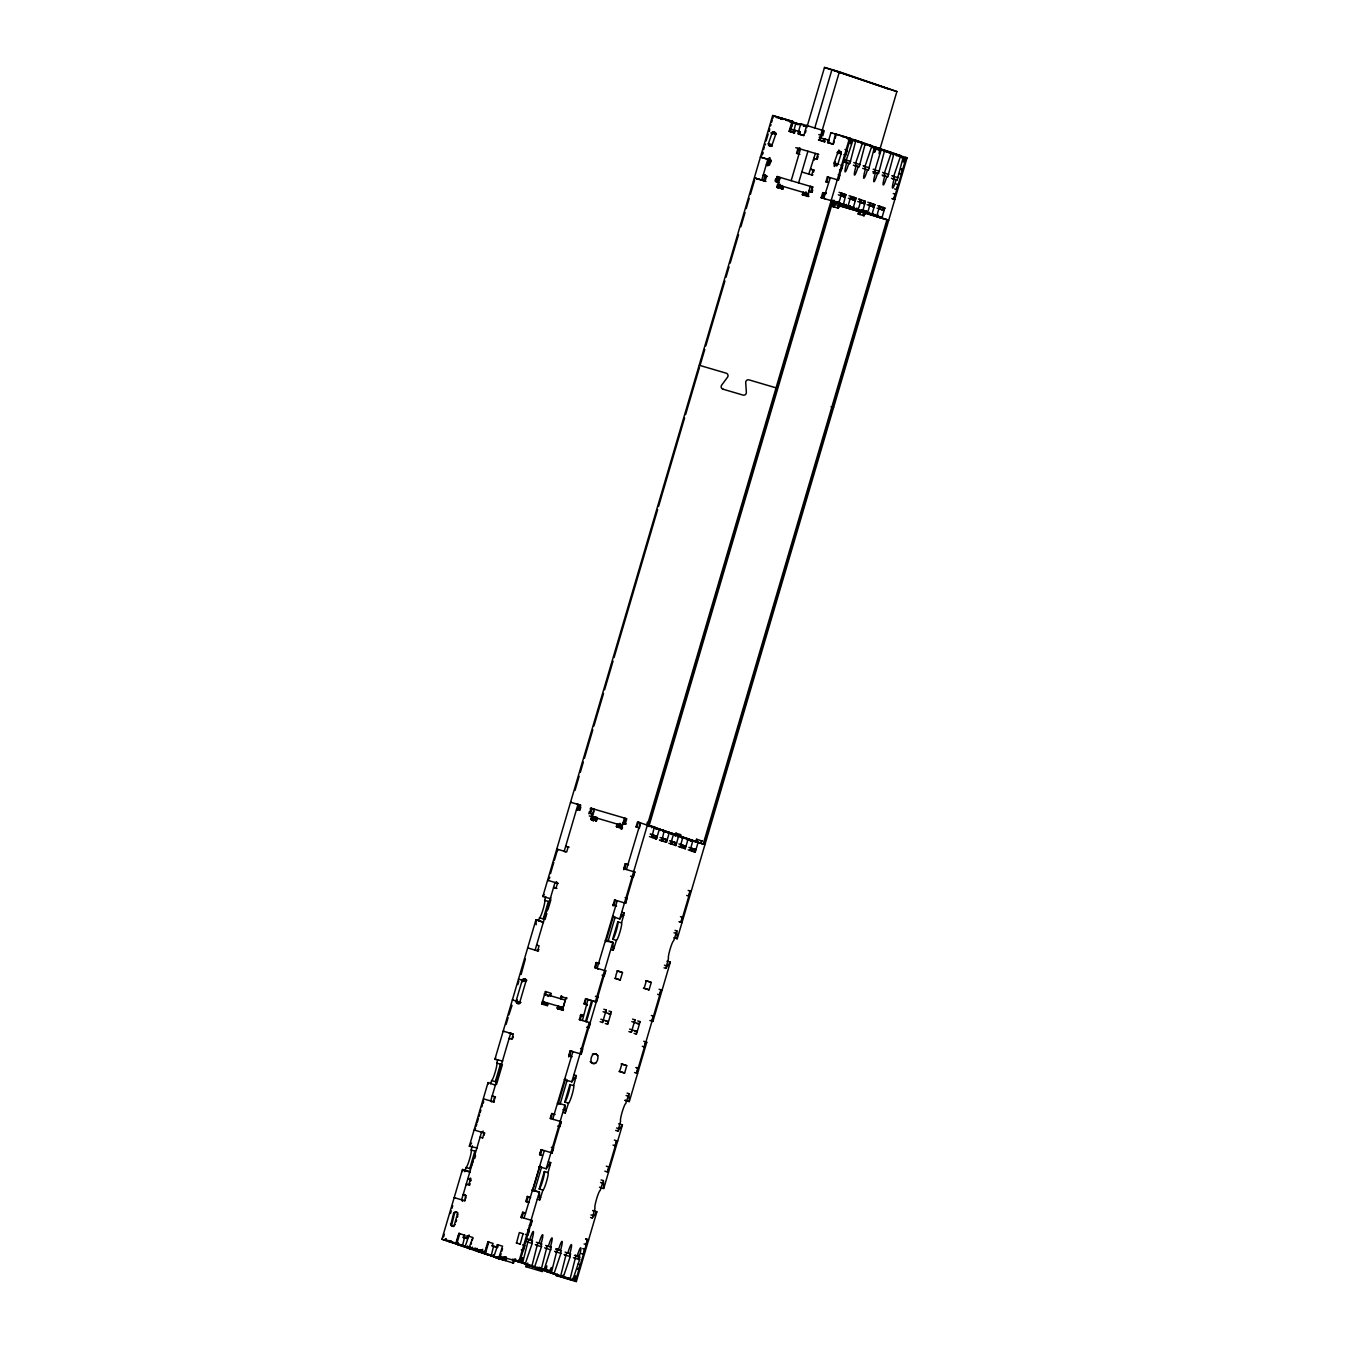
<?xml version="1.0" encoding="UTF-8"?>
<svg xmlns="http://www.w3.org/2000/svg" width="1349" height="1349" viewBox="0 0 1349 1349"><rect width="100%" height="100%" fill="white"/><g stroke="black" fill="none" stroke-linecap="round" stroke-linejoin="round"><path stroke-width="1.5" d="M469.182 1248.55L469.351 1247.184M574.843 1281.01L575.534 1275.766L573.325 1280.454L555.855 1274.889L563.528 1276.356L570.307 1256.324L569.834 1253.659A9.106 1.062 -73.6 0 0 571.403 1244.571A9.106 1.062 -73.6 0 0 567.811 1252.968L566.884 1252.681L566.007 1254.84L560.661 1276.019L543.209 1270.033M867.829 145.034L869.026 145.068L865.434 143.888M879.818 148.575L879.126 153.752L881.352 149.065M551.319 1247.336L544.102 1269.746L536.464 1268.178L537.644 1267.352M798.389 124.698L796.719 124.31M567.423 1278.211L568.249 1278.346M774.191 116.52L773.567 115.677L772.758 118.425M506.094 1256.661L505.386 1260.607L506.701 1258.566M896.461 155.691L896.579 154.747M445.136 1239.04L445.642 1240.49L446.165 1238.5M514.627 1259.258L515.099 1260.893L515.605 1258.904M781.509 119.319L781.644 118.105M872.196 147.715L872.381 146.383L869.397 145.287L879.784 148.491M473.971 1248.567L474.393 1250.371L475.067 1248.061M477.04 1248.331L476.635 1250.742L479.603 1251.788L466.99 1247.825L467.631 1245.869M481.61 1249.899L481.829 1252.546L482.672 1249.292M538.858 1267.402L538.639 1268.954M457.986 1214.572L457.345 1214.353A1.956 1.939 -71 0 0 456.029 1211.942A1.956 1.939 -71 0 0 453.618 1213.257L450.684 1225.263M457.952 1213.004A1.956 1.939 -71 0 0 454.478 1213.56L451.561 1225.566M464.849 1236.257L462.437 1245.835L448.306 1241.417L451.257 1241.265M467.766 1247.15L471.931 1248.466L472.285 1247.1M493.599 1246.122L491.171 1255.767L477.057 1251.282L477.698 1249.343M494.206 1256.341L493.582 1254.789M486.584 1253.912L500.513 1258.971L501.035 1256.981M793.752 131.308L795.859 122.961L789.806 121.174M525.436 1263.288L521.237 1262.057L522.721 1262.445L527.914 1241.755L528.791 1239.613L529.719 1239.883A9.106 1.062 -73.6 0 1 533.31 1231.485A9.106 1.062 -73.6 0 1 531.742 1240.574L532.214 1243.238L525.199 1263.996L531.877 1266.289L537.239 1244.958L538.133 1242.817L539.06 1243.087A9.106 1.062 -73.6 0 1 542.635 1234.689A9.106 1.062 -73.6 0 1 541.084 1243.778L541.556 1246.442L534.76 1266.526L528.724 1264.704M527.746 1263.069L527.105 1265.008L541.219 1269.493L546.581 1248.179L547.475 1246.021L548.402 1246.291A9.106 1.062 -73.6 0 1 551.977 1237.893A9.106 1.062 -73.6 0 1 550.409 1246.982L551.286 1247.285L545.687 1245.447M548.689 1271.416L551.471 1272.309L556.665 1251.636L557.542 1249.478L558.469 1249.747A9.106 1.062 -73.6 0 1 562.061 1241.367A9.106 1.062 -73.6 0 1 560.493 1250.439L560.965 1253.12L553.967 1273.861M563.191 1276.592L563.039 1275.193M555.855 1274.889L569.969 1279.358L575.332 1258.044L576.225 1255.902L577.153 1256.172A9.106 1.062 -73.6 0 1 580.728 1247.774A9.106 1.062 -73.6 0 1 579.176 1256.863L579.648 1259.528L572.853 1279.611L568.216 1278.211M844.946 162.42L849.887 163.431L855.924 140.296L830.917 132.674L827.982 142.674M854.76 165.758L859.296 166.5L865.265 143.5L857.475 141.089M862.686 168.372L868.503 169.974L874.405 147.429C876.934 144.714 871.521 159.857 876.783 147.496M873.393 173.532A9.106 1.062 -73.6 0 0 873.764 172.267L878.637 173.313L884.674 150.177L877.356 147.884M887.794 176.803L894.016 153.381L886.445 151.695M892.38 178.709L897.186 179.94L903.358 156.585L903.307 162.065L905.516 157.395L907.068 157.85L677.198 938.87L673.893 937.774M570.155 1278.683L564.118 1276.862M543.242 1270.556L544.085 1269.78M471.931 1248.499L457.648 1244.621L458.289 1242.665M493.245 1256.155L486.399 1254.486M522.721 1262.445C520.259 1263.355 525.368 1251.434 520.394 1262.276M778.946 118.021L784.494 119.42M483.751 1253.525L486.264 1253.541M519.854 1261.635L517.763 1261.804L528.353 1264.468M537.34 1199.295L539.836 1199.834L542.905 1190.088A9.106 1.062 -73.6 0 0 546.48 1181.69A9.106 1.062 -73.6 0 0 548.048 1172.601L550.746 1162.72L548.369 1161.826M557.525 1102.875L565.012 1105.202L565.265 1113.026L568.485 1103.145A9.106 1.062 -73.6 0 0 572.06 1094.747A9.106 1.062 -73.6 0 0 573.629 1085.658L576.327 1075.625L571.909 1081.814L564.354 1079.706M611.299 949.713L613.373 950.033L616.392 940.371A9.106 1.062 -73.6 0 0 619.967 931.974A9.106 1.062 -73.6 0 0 621.535 922.885L624.233 913.121L622.327 912.261M851.084 138.762C849.364 150.346 851.59 137.8 853.04 140.094L846.245 160.126L846.734 162.807A9.106 1.062 -73.6 0 0 845.165 171.879A9.106 1.062 -73.6 0 0 848.74 163.499L849.6 163.785M533.799 1267.217L536.295 1267.267M865.265 143.5L871.943 145.793L864.928 166.551L865.4 169.215A9.106 1.062 -73.6 0 0 863.849 178.304A9.106 1.062 -73.6 0 0 867.424 169.907L868.284 170.193M881.403 149.048L874.81 170.699L875.484 172.672A9.106 1.062 -73.6 0 0 873.916 181.761A9.106 1.062 -73.6 0 0 877.491 173.363L878.418 173.633M603.644 1188.435L603.408 1180.611L600.187 1190.509A9.106 1.062 -73.6 0 0 596.595 1198.907A9.106 1.062 -73.6 0 0 595.044 1207.979L592.363 1218.046L596.764 1211.84L593.054 1210.744M625.059 1100.278L629.241 1101.492L629.005 1093.668L625.767 1103.566A9.106 1.062 -73.6 0 0 622.193 1111.964A9.106 1.062 -73.6 0 0 620.624 1121.036L617.943 1131.103L622.361 1124.897M894.016 153.381L900.694 155.675L893.679 176.415L894.151 179.08A9.106 1.062 -73.6 0 0 892.6 188.169A9.106 1.062 -73.6 0 0 896.174 179.771L897.034 180.075M677.147 938.735L676.894 930.911L673.674 940.793A9.106 1.062 -73.6 0 0 670.099 949.19A9.106 1.062 -73.6 0 0 668.531 958.279L665.85 968.346L670.268 962.124M560.644 1276.103L546.514 1271.685L547.154 1269.729M462.437 1245.835L441.932 1239.225L462.488 1169.431L469.924 1171.623M495.572 1085.287L488.068 1082.488L469.3 1146.245L477.124 1147.965M792.099 121.241L789.148 131.224L794.713 132.876L790.008 131.528L792.959 121.528L772.657 115.525L542.804 896.545L550.358 898.653L550.898 897.861M443.568 1236.915L444.327 1234.318M450.465 1213.51L451.224 1210.913M451.982 1208.299L452.758 1205.702M474.949 1130.277L475.522 1128.32M476.096 1126.364L476.821 1123.953M477.259 1122.469L478.406 1118.574M478.979 1116.618L479.553 1114.662M480.126 1112.706L480.918 1110.025M481.846 1106.854L482.419 1104.915M482.993 1102.959L483.566 1101.003M506.077 1024.498L508.135 1017.551M508.927 1014.853L512.047 1005.309M517.831 984.601L518.842 981.145M525.368 958.97L521.119 974.518M550.51 873.579L553.815 862.298M554.405 860.308L557.643 849.347L556.766 849.044L566.698 851.961L568.165 846.97L569.025 847.273L565.686 846.245L566.546 846.531M574.978 790.447L579.143 776.265M580.306 772.319L583.308 762.118M584.454 758.222L592.818 729.792M593.931 725.998L603.526 693.437M604.605 689.761L613.036 661.111M614.082 657.536L657.638 509.585M658.548 506.499L684.618 417.886M685.579 414.632L699.44 367.552M700.03 365.528L704.768 349.425M705.797 345.934L724.919 280.963M726.015 277.253L729.067 266.866M730.18 263.106L738.561 234.642M740.871 226.733L745.07 212.484M746.233 208.555L749.218 198.387M750.398 194.408L754.563 180.26M762.033 154.848L762.876 152.015M763.568 149.638L764.343 147.041M766.114 140.987L768.154 134.057M768.93 131.426L769.689 128.83M770.566 125.862L771.004 124.412M771.645 122.219L772.286 120.044M483.33 1102.909L483.6 1101.964M549.279 878.789L549.751 877.221M557.559 850.696L557.828 849.752M762.438 154.579L762.893 153.01M765.254 145.001L765.524 144.073M769.234 131.477L769.605 130.229M464.764 1171.708L465.995 1167.509A9.106 1.062 -73.6 0 0 469.587 1159.111A9.106 1.062 -73.6 0 0 471.155 1150.023L472.386 1145.807M490.631 1083.837L491.592 1080.566A9.106 1.062 -73.6 0 0 495.167 1072.168A9.106 1.062 -73.6 0 0 496.736 1063.079L497.697 1059.808M538.673 920.608L539.499 917.792A9.106 1.062 -73.6 0 0 543.074 909.395A9.106 1.062 -73.6 0 0 544.642 900.306L545.738 896.562M518.488 979.104L525.941 981.296L519.82 1002.105A1.956 1.939 -71 0 1 517.392 1003.437A1.956 1.939 -71 0 1 516.094 1001.009L522.215 980.2A1.956 1.939 -71 0 1 524.626 978.868A1.956 1.939 -71 0 1 525.941 981.296L526.262 981.398M775.776 134.225L772.134 144.765A1.956 1.939 -71 0 1 769.723 146.097A1.956 1.939 -71 0 1 768.424 143.668L772.454 132M520.073 1003.336A1.956 1.939 -71 0 1 516.954 1001.312L517.341 1000.014M522.704 981.802L523.075 980.504A1.956 1.939 -71 0 1 526.801 980.47M772.201 134.074L773.314 132.286M465.995 1167.509L469.722 1168.588L474.865 1151.119L471.155 1150.023M491.592 1080.566L495.319 1081.645L500.462 1064.176L496.736 1063.079M539.499 917.792L543.225 918.888L548.369 901.402L544.642 900.306M450.87 1225.162A1.973 1.973 -71 0 0 454.293 1225.128L457.345 1214.353M765.928 181.457L761.78 179.99L767.901 159.182L769.318 158.642M455.288 1224.555L454.191 1225.077M456.114 1221.772L456.586 1220.137M457.496 1217.085L457.834 1215.904M463.955 1195.096L463.095 1194.792L466.063 1195.686L464.157 1194.421M466.939 1184.945L466.282 1183.967L469.621 1184.995L470.093 1183.444M474.764 1158.369L475.539 1155.756M496.567 1084.326L502.418 1064.445M545.063 919.546L546.817 913.577M547.981 909.597L550.915 899.665M577.203 810.327L578.856 804.712M766.974 165.539L769.301 157.614M780.582 119.319L781.004 117.852L781.83 118.307M764.259 174.763L767.412 176.466M462.42 1201.436L462.774 1200.188L461.628 1199.784L481.542 1132.165L482.689 1132.553L483.144 1131.002M491.694 1101.964L490.716 1100.953L510.63 1033.317L511.777 1033.705M556.547 881.588L556.176 882.853L555.029 882.448L535.131 950.084L536.278 950.472M565.265 851.944L564.219 851.236L577.996 804.409L579.277 804.847M578.62 808.759L579.446 805.943M765.237 174.645L763.45 180.732L764.293 181.019M767.834 165.843L770.178 157.917M465.574 1195.518L464.764 1200.745M482.757 1137.949L484.021 1132.89L484.325 1135.065M504.341 1031.53L503.177 1031.125L513.109 1034.042L511.962 1039.152M537.458 945.379L536.598 945.093L539.077 945.818L537.61 950.809L538.926 949.544M557.508 883.173L556.041 888.165L553.562 887.44L556.901 888.468M764.208 180.867L765.676 175.876L763.197 175.151L764.917 175.741M766.451 176.483L765.676 175.876M465.624 1198.637L466.079 1197.069M470.818 1180.948L470.228 1179.717L468.761 1184.709L469.621 1184.995M483.633 1098.879L494.071 1101.964L494.425 1100.717M494.982 1098.845L494.678 1096.686L493.194 1101.678L494.071 1101.964M512.873 1038.089L513.328 1036.521M579.868 810.429L580.846 807.107M765.068 181.171L766.536 176.179M770.549 162.538L770.92 161.29M467.361 1238.601L466.501 1238.298L467.243 1235.802L468.103 1236.106L467.361 1238.601L464.022 1237.606L464.714 1235.279L458.93 1233.357L455.777 1243.508M464.022 1237.606L463.162 1237.32L464.697 1235.094M789.519 131.376L790.261 128.88L794.477 130.162L793.735 132.657L792.875 132.354L793.6 129.858L794.477 130.162M588.822 813.784L589.496 811.44M590.188 809.096L590.474 808.169M775.034 181.086L775.726 178.743M591.199 808.287L592.076 808.591L590.592 813.582L589.732 813.295L591.199 808.287L626.762 818.742L625.295 823.733L626.155 824.02L622.816 823.008L623.676 823.295M777.142 176.534L778.862 177.124L777.395 182.115L775.675 181.525L777.142 176.534L812.874 187.123M776.687 181.862L778.154 176.871M471.762 1249.09L464.326 1246.914L467.31 1247.016M590.744 819.012L596.578 820.765L590.744 819.012L594.201 809.198L591.368 808.439M779.385 184.509L778.407 187.831L776.687 187.241L780.397 177.528M591.604 819.315L594.015 811.204M777.547 187.545L778.525 184.206M592.835 816.735C589.513 823.868 594.639 815.639 595.449 818.691M778.677 185.285L780.11 186.449L780.447 185.369M794.106 132.674L794.848 130.179L800.261 131.814L799.519 134.31L797.832 133.821L800.766 123.821L808.607 126.132M589.294 815.96L593.644 816.735M779.857 184.037L779.452 185.454L777.446 184.762L808.793 194.003M795.387 131.578L794.848 130.179M593.611 818.034L593.459 820.732L594.605 816.819M594.875 816.786L595.044 818.388L595.449 816.988M780.413 186.432L780.683 185.488M594.285 819.484L595.061 816.836M780.902 185.386L780.43 186.938L783.027 187.831M780.987 186.634L781.256 185.69M470.261 1247.066L469.267 1247.252L472.841 1237.488L467.243 1235.802M471.088 1244.267L471.509 1242.867M472.184 1240.524L472.841 1238.331M543.276 1001.97L542.585 1004.314L541.725 1004.01L545.401 991.532L550.915 993.201L549.633 995.478L550.493 995.781L551.083 993.758M595.516 820.917L596.663 817.005M782.504 185.555L781.644 188.708L783.094 189.197L776.687 187.241M596.174 820.799L596.68 819.079M545.35 994.955L546.261 991.835L545.401 991.532M782.504 188.995L783.111 186.971M543.714 1001.43L542.433 1001.514L563.309 1007.652M545.637 994.888L544.625 994.011M796.534 153.28L798.018 148.289L798.878 148.592L797.411 153.584L796.534 153.28L799.89 154.309L799.03 154.022M799.519 134.31L803.869 135.591L806.567 125.491L824.239 130.786L822.772 135.777L818.776 134.58M547.593 1005.612L547.424 1002.981L547.272 1005.679L541.725 1004.01M791.188 180.648L800.497 149.014M807.343 125.71L824.492 67.45L839.382 71.817L896.883 91.563L879.733 149.84M805.353 132.809L806.044 130.465M806.871 127.649L806.567 125.491M798.625 182.84L807.933 151.206M814.796 127.902L831.945 69.642L889.446 89.388M487.883 1241.856L484.932 1251.855L485.792 1252.142L488.743 1242.159L487.883 1241.856L493.076 1243.424L492.098 1245.818L492.958 1246.105L497.511 1247.454L498.253 1244.942L497.376 1244.655L496.651 1247.15L497.511 1247.454M557.441 1008.63L558.166 1006.135L559.026 1006.421L558.301 1008.934L557.441 1008.63L563.258 1010.384M561.117 996.152L560.375 998.648L561.235 998.934L561.977 996.439L561.117 996.152L566.698 998.682M560.864 1007.18L560.307 1009.052L559.245 1008.681M561.977 1007.197L561.437 1009.069L557.339 1007.652M563.089 1007.585L565.298 1000.081L544.237 993.96M616.375 826.532L622.209 828.286L616.375 826.532L617.117 824.037L617.977 824.34L617.184 827.359M802.318 194.779L803.06 192.283L804.78 192.873L804.038 195.369L802.318 194.779L808.102 196.212M617.235 825.622L617.791 823.75M803.313 193.396L803.582 192.452M815.369 153.398L808.793 174.072M818.472 139.874L819.332 140.178L839.382 71.817M803.178 195.065L803.92 192.57M824.897 141.746L819.298 140.077L820.057 137.665L819.197 137.379L824.61 139.014L823.885 141.51L823.008 141.207L823.75 138.711L824.61 139.014M814.374 160.042L813.902 158.389L816.786 159.266M824.812 141.729L820.158 140.363L823.092 130.381L821.136 129.808M493.076 1256.779L503.784 1260.084L505.251 1256.661M618.904 827.595L619.967 823.345M805.775 192.047L804.662 195.251M619.781 825.133L619.225 827.004L620.86 827.477M805.707 193.362L805.168 195.234L806.803 195.706M621.147 827.662L617.1 826.094L619.579 826.819L620.54 823.548M805.522 195.049L806.348 192.249M813.514 172.099L814.071 170.227L810.715 169.215L813.194 169.94L811.727 174.932L812.773 174.594M817.848 154.123L816.381 159.115L817.241 159.418M620.742 827.342L621.282 825.47M806.685 195.571L807.225 193.7M817.528 158.474L818.168 156.282M620.894 828.944L621.687 825.79M807.764 193.565C804.56 198.016 814.273 196.634 803.532 194.678M621.333 827.999L624.553 818.101M621.518 828.994L621.383 827.628M622.041 828.994L621.737 827.746M623.508 823.935L625.16 818.303M824.256 141.527L824.998 139.031L829.197 140.313L828.455 142.809L833.109 144.174M624.368 824.222L625.464 820.479M825.757 139.638L824.998 139.031M624.924 823.379L625.211 822.452M810.732 192.081L812.25 186.938L810.243 186.246L807.495 196.296M812.705 186.971L811.221 191.963L812.098 192.266L812.739 190.074M501.086 1253.592L500.26 1256.391L499.4 1256.104L502.553 1246.189L497.376 1244.655M828.455 142.809L827.595 142.505L828.337 140.009L829.197 140.313M501.777 1251.248L502.519 1248.752M832.991 144.124L835.503 133.989L851.034 138.61M833.615 143.635L834.289 141.308M835.115 138.492L835.672 136.62M835.942 135.676L835.503 133.989M522.636 1212.279L523.496 1212.566L522.029 1217.574L521.169 1217.27L522.636 1212.279L525.436 1213.122M527.29 1196.462L528.15 1196.765L526.683 1201.757L525.823 1201.453L527.29 1196.462L530.629 1197.49L529.769 1197.187M541.067 1149.635L541.927 1149.938L540.46 1154.929L539.6 1154.643L541.067 1149.635L552.146 1152.957L553.613 1147.948L551.286 1147.274M552.213 1113.6L551.117 1118.726L550.257 1118.422L551.724 1113.431L555.063 1114.459L554.203 1114.156M570.155 1050.804L571.015 1051.09L569.548 1056.082L568.688 1055.795L570.155 1050.804L581.234 1054.109L582.701 1049.117L580.559 1048.46M580.812 1014.583L581.672 1014.886L580.205 1019.878L579.345 1019.591L580.812 1014.583L583.291 1015.325M585.955 998.934L584.859 1004.061L583.999 1003.774L585.466 998.783L596.258 1001.987M596.123 962.562L596.983 962.866L595.516 967.857L594.656 967.553L596.123 962.562L599.462 963.591L598.602 963.304M613.087 904.926L616.426 905.955L613.087 904.926L614.554 899.935L625.632 903.24L627.1 898.249L625.245 897.692M625.211 863.731L626.088 864.018L624.604 869.009L623.744 868.722L625.211 863.731L628.567 864.743M626.442 869.515L640.438 822.772L638.381 822.232L636.913 827.19L636.053 826.886L637.521 821.895L704.954 844.558L689.744 840.005M822.738 192.637L821.254 197.629L822.991 198.219L824.458 193.227L822.738 192.637L826.279 192.974M827.392 176.82L828.252 177.107L826.785 182.098L825.908 181.811L827.392 176.82L838.454 180.125L839.921 175.134L838.252 174.628M521.389 1217.776L521.608 1214.791M540.291 1153.58L540.342 1152.248M551.033 1117.073L550.999 1116.045M568.738 1056.925L569.565 1054.125M613.171 905.955L614.149 902.633M623.828 869.751L624.806 866.429M613.947 905.23L615.431 900.221L614.554 899.935M822.216 197.612L823.598 192.924L826.077 193.649M516.515 1243.053L519.348 1232.564L523.294 1233.728M838.201 151.29L834.154 162.976A1.956 1.939 -71 0 0 835.469 165.387A1.956 1.939 -71 0 0 837.881 164.072L841.236 153.432A1.973 1.973 -71 0 0 838.285 151.476M512.468 1259.19L525.199 1263.996M532.939 1189.649L539.87 1166.109M557.997 1104.527L565.602 1078.677M587.135 1005.477L586.478 1004.499M605.903 941.72L613.508 915.887M639.224 828.539L640.32 824.795M834.238 165.927L835.402 161.964M837.729 154.039L838.893 150.076M842.771 136.94L843.833 136.519M598.096 969.307L597.135 968.295L617.252 900.727M834.39 166.5L835.301 163.364L834.154 162.976L838.555 164.325M839.095 150.464L838.37 152.96L837.223 152.572L841.152 153.786M513.598 1259.528L512.637 1262.799L513.497 1263.102L514.61 1259.359M534.44 1191.336L541.607 1166.986M560.037 1104.393L567.204 1080.043M607.944 941.619L615.11 917.269M520.225 1244.132L523.075 1233.66M542.905 1190.088L539.178 1188.992L544.322 1171.505L548.048 1172.601M568.485 1103.145L564.759 1102.049L569.919 1084.562L573.629 1085.658M616.392 940.371L612.665 939.275L617.808 921.805L621.535 922.885M647.436 822.182L646.694 824.677L649.173 825.403L832.906 201.136L820.765 197.561M546.193 1168.824L564.961 1105.067M571.791 1081.881L589.26 1022.491L590.137 1022.795M595.398 1001.683L612.868 942.293L605.431 940.118M619.697 919.124L849.55 138.104M531.944 1220.474L519.702 1262.108L499.4 1256.104M551.859 1152.855L561.032 1121.643M580.947 1054.007L605.448 970.774M625.346 903.139L634.536 871.926M648.313 825.116L832.046 200.832M838.167 180.024L850.426 138.407M531.084 1220.187L532.231 1220.575L530.764 1225.566L529.364 1225.162M560.172 1121.339L561.319 1121.744L559.852 1126.735L557.71 1126.078M604.571 970.471L605.735 970.875L604.251 975.867L602.109 975.226M633.676 871.639L634.823 872.027L633.356 877.019L630.556 876.209M648.161 826.465L648.447 825.521L650.083 825.993M836.026 201.878L832.181 201.254L832.451 200.31M649.375 826.482L650.235 826.263L648.447 825.521M833.817 201.928L833.648 200.327M864.068 210.916L863.529 212.788L865.535 213.479L832.923 203.817L833.615 201.473M835.992 201.524L834.188 206.987L832.468 206.397L834.222 200.529M834.087 201.912L834.508 200.495M833.328 206.701L834.795 201.709M651.719 827.679L651.989 826.735L656.643 828.859M651.887 827.544L651.145 826.313M524.441 1264.097L531.877 1266.289M836.296 202.67L836.565 201.726M838.589 201.507L838.033 203.379L837.864 201.777M654.248 827.156L651.887 837.341L652.629 834.829L650.184 834.087M858.824 211.422L858.099 213.935L859.819 214.525L860.561 212.029L858.824 211.422L838.167 205.368L837.425 207.864L838.404 208.184L832.468 206.397M840.764 195.571C841.388 186.297 841.068 206.077 836.161 202.519M527.037 1266.053L525.908 1266.694L526.734 1263.895M653.675 835.2L652.95 837.695L653.101 834.997L650.774 834.323M838.606 207.055L839.027 205.655M841.827 195.942L841.978 193.244L841.253 195.74L838.336 194.829M655.934 829.129L656.204 828.185M839.938 203.918L840.208 202.974M839.567 207.038L839.887 205.959L838.167 205.368M840.781 203.176L840.511 204.104L835.722 202.468M655.597 835.857L655.429 838.555L656.17 836.06M843.732 196.6L844.474 194.104L844.322 196.802M844.339 204.39L844.052 205.335L842.147 204.677L842.417 203.733M648.211 825.369L659.425 828.927L656.491 838.909L656.643 836.211M844.794 196.954C848.336 187.562 841.439 209.314 844.052 204.424M600.136 1021.733L602.565 1022.491L603.307 1019.979L600.845 1019.237M602.565 1022.491L606.241 1009.996L605.516 1012.492L603.054 1011.75M660.049 830.546L658.936 829.095L669.391 832.35L666.457 842.332L660.116 840.292M661.988 830.512L660.454 829.652M846.278 204.357L845.688 205.891L849.904 207.341L850.325 205.925M846.548 205.149L846.261 206.093L849.347 207.139L849.769 205.739M663 831.153L666.187 831.608M847.003 205.942L847.712 205.672M663.438 831.827L663.135 830.697M607.91 1021.564C605.482 1032.592 614.031 1003.555 610.102 1014.077M663.775 831.625L663.236 830.461M847.914 205.959L846.143 205.942M659.425 840.005L661.853 840.764L662.595 838.252M850.73 198.994L850.899 196.313L847.948 206.296L837.459 203.193M665.479 831.895L663.101 830.562M663.641 838.623L662.915 841.118L663.067 838.42L660.15 837.51M851.792 199.365L851.944 196.667L851.219 199.163L848.302 198.252M665.563 839.28L665.411 841.978L666.136 839.483M853.715 200.023L854.44 197.527L854.288 200.225M667.519 833.109L669.458 832.653M851.826 206.97L851.539 207.898L855.249 208.977M666.625 839.634L666.457 842.332M854.76 200.377L856.075 198.084L853.124 208.066M668.75 833.126L671.515 833.26L671.262 834.205M853.04 206.987L853.192 208.589L853.613 207.19M541.219 1269.493L527.105 1265.008M853.445 208.555L853.883 207.156M542.264 1268.954L541.573 1271.298L542.854 1270.185M671.077 834.323L671.347 833.395L674.23 834.373M855.215 208.64L859.296 210.562L859.566 209.618M671.667 834.525L671.937 833.598M855.671 209.314L855.957 208.387M857.239 208.421L856.817 209.837L856.649 208.235M671.987 841.489L670.672 843.783L673.64 833.8L667.097 831.878M860.122 202.232C860.729 192.991 860.46 212.636 855.553 209.179M673.033 841.843L672.308 844.339L675.849 845.553L678.8 835.571M861.185 202.586L861.337 199.888L860.611 202.384L857.711 201.49M675.124 835.706L675.849 833.21L680.807 834.677L680.081 837.173M675.293 835.773L675.293 834.744M675.984 836.009L676.709 833.513L675.849 833.21M858.959 214.221L859.701 211.726M674.955 842.501L674.787 845.199L675.529 842.703M863.09 203.244L863.832 200.748L863.68 203.446M677.063 835.857L678.834 835.874M861.337 209.719L860.932 211.119L869.262 213.985L869.683 212.586M864.153 203.615C867.677 193.75 860.966 218.471 862.551 209.736M677.991 836.818L678.834 836.076M678.834 836.987L679.103 836.06L677.198 835.402L688.175 838.791L685.241 848.791L678.21 846.464M864.524 210.393L863.056 215.385L864.034 215.722M680.604 837.088L685.528 838.252M863.798 211.962L864.894 210.933M864.928 211.27L864.524 212.164M553.191 1273.962L555.248 1273.793M864.405 214.019L865.384 210.68M865.265 214.306L866.26 210.984M682.206 838.269L682.476 837.341L692.981 840.444L690.03 850.426L691.346 848.133M867.053 212.316L866.21 213.058L866.766 211.186M682.779 838.471L682.476 837.341M681.38 844.71L680.065 847.003L682.999 837.021L675.073 834.475M869.515 205.453C870.156 196.195 869.768 215.891 864.928 212.4M682.425 845.064L681.7 847.577L681.852 844.879L678.935 843.968M870.577 205.807L870.729 203.126L870.004 205.621L867.087 204.711M557.457 1273.979L556.901 1275.85L556.462 1274.147M869.11 212.383L868.486 214.255L863.529 212.788M869.329 212.484L868.773 214.356L886.967 219.685L703.234 843.968M684.348 845.722L684.179 848.42L684.921 845.924M872.483 206.481L873.225 203.969L873.073 206.667M686.877 839.753L687.164 838.825L688.799 839.297M874.59 215.621L870.898 214.542L871.167 213.614M685.393 846.093L685.241 848.791M873.545 206.835L874.86 204.542L871.909 214.525L861.994 211.608M628.887 1031.614L631.315 1032.356L632.057 1029.86L629.595 1029.118M631.315 1032.356L634.991 1019.878L634.266 1022.373L631.804 1021.615M688.091 839.769L698.141 842.214L695.207 852.214L691.717 851.101M872.381 213.631L872.533 215.233L872.955 213.833M688.934 839.938L687.164 838.825M872.82 215.199L873.225 213.8M690.469 841.321L690.873 839.904L689.154 839.5M874.86 214.356L874.439 215.756L879.548 217.509L879.801 216.565M892.734 154.663L892.414 153.196M691.008 841.169L691.481 840.191M875.012 215.958L875.299 215.031M876.816 215.351L876.53 216.295L874.894 215.823M636.661 1031.445C634.232 1042.473 642.782 1013.436 638.853 1023.942M879.481 208.876L879.649 206.178L876.715 216.177L866.21 213.058M878.452 215.199L877.895 217.071L879.143 217.442M688.175 849.887L691.666 851L692.391 848.487M880.543 209.23L880.695 206.549L879.97 209.044L877.052 208.134M878.857 217.054L877.035 216.784M695.646 842.248L696.522 839.28L702.34 841.034L701.48 840.747L700.755 843.243L701.615 843.53M694.313 849.145L694.162 851.843L694.887 849.347M882.465 209.888L883.19 207.392L883.039 210.09M696.657 842.08L697.382 839.584L696.522 839.28M898.535 156.096L897.894 155.084M695.376 849.516L695.207 852.214M881.622 216.801L880.391 217.813M883.511 210.259L884.826 207.965L881.875 217.948M578.181 1258.313L579.21 1254.84M578.62 1269.51L580.087 1264.502M583.156 1254.098L584.623 1249.107M585.972 1244.537L587.439 1239.529L585.584 1238.989M608.821 1166.919L607.337 1171.91L608.5 1172.298L604.841 1171.185M615.06 1145.689L616.527 1140.698L617.673 1141.085L614.335 1140.057M644.148 1046.841L645.615 1041.85M651.752 1021.041L653.22 1016.05M659.459 994.82L660.926 989.829L662.089 990.217L659.071 989.272M680.132 922.041L681.987 922.598L680.84 922.193L682.307 917.202M688.546 895.972L690.03 890.981L691.177 891.385L688.159 890.441M895.129 194.087L893.662 199.079L894.809 199.467L892.954 198.927M896.478 189.501L897.945 184.509L896.09 183.97M902.481 169.114L901.014 174.105L899.159 173.566M575.483 1281.246L587.726 1239.63M607.623 1172.011L616.813 1140.799M636.728 1073.163L661.212 989.93M681.127 922.294L690.317 891.082M704.094 844.255L887.827 219.988M906.191 157.563L893.949 199.18L891.807 198.539M556.041 1275.547L576.343 1281.55L596.882 1211.756L592.7 1210.525M645.901 1041.951L646.778 1042.237L629.292 1101.627L625.11 1100.396M649.881 1020.502L652.899 1021.429L670.369 962.039L667.013 961.163M795.859 122.961L801.272 124.816L792.588 122.203M465.085 1246.796L469.098 1234.942M474.426 1250.017L475.792 1248.651M491.171 1255.767L484.51 1253.474L485.573 1250.287M493.835 1256.678L497.848 1244.823M503.177 1259.882L504.239 1256.695M854.996 140.937L849.314 138.391M864.49 143.652L861.168 142.471M536.447 1268.229L549.06 1272.174L546.075 1271.095L546.817 1265.918L543.951 1270.185M883.865 150.413L877.659 148.12M884.674 150.177L891.352 152.454L884.337 173.212L884.826 175.876A9.106 1.062 -73.6 0 0 883.258 184.965A9.106 1.062 -73.6 0 0 886.833 176.567L887.693 176.871L882.094 175.033M883.882 150.363L891.352 152.454M455.911 1243.104L456.856 1243.643L459.79 1233.66L458.93 1233.357M783.702 119.319L782.825 119.268M799.755 147.699L798.945 149.621L797.95 149.385M874.371 147.699L873.967 146.856L873.444 147.783M859.009 166.972L858.082 166.703A9.106 1.062 -73.6 0 1 854.507 175.1A9.106 1.062 -73.6 0 1 856.075 166.011L855.586 163.347L862.601 142.589L855.924 140.296M862.382 143.298L860.055 142.623M554.169 1273.203L548.132 1271.382M790.447 130.179L793.195 122.034L789.856 120.887M456.822 1240.406L457.227 1239.175M458.07 1236.696L458.491 1235.448M486.399 1247.808L487.242 1245.329M487.663 1244.082L488.507 1241.62M480.48 1249.882L479.688 1251.754M470.868 1178.318L470.278 1179.549L470.177 1178.115M496.988 1256.661L495.741 1257.706L498.287 1257.673M542.264 1268.751L541.725 1269.915L538.673 1268.987M472.74 1248.516L472.234 1249.562L469.216 1248.584M468.069 1247.252L467.715 1247.943M451.207 1241.4L450.246 1241.704M549.178 1272.107L551.336 1267.47L550.645 1272.697M542.905 896.461L544.288 894.522M494.999 1059.235L495.825 1058.054M502.722 1061.022L494.898 1059.302L535.975 919.714L543.478 922.531M612.631 916.46L619.798 919.04L624.182 912.801M469.418 1146.178L470.245 1144.997M470.514 1144.61L471.61 1143.058M564.455 1079.622L565.282 1078.458M550.696 1162.518L546.311 1168.757L538.757 1166.649M622.479 972.511L617.623 970.842L616.173 974.298L615.431 978.312L620.253 979.981L622.496 972.545L616.864 970.858M723.216 389.271L722.997 389.187A2.597 2.58 -71 0 1 721.563 385.274L727.533 377.214A2.597 2.58 -71 0 0 726.2 373.184L699.44 365.326M624.621 1073.028L626.762 1065.659L621.923 1063.956L619.663 1071.376L624.621 1073.028L618.921 1071.443M496.398 1257.892L513.497 1263.102M649.071 989.829L651.263 982.426L646.407 980.723L644.164 988.143L649.071 989.829L643.422 988.21M798.895 149.655L797.933 149.334M613.188 950.252L612.918 942.428L605.499 940.742M565.282 1113.026L563.393 1112.487M839.061 151.594L837.307 152.268M620.287 979.981L614.672 978.345M590.171 1061.579C597.101 1069.858 602.362 1050.702 592.38 1054.092M832.181 201.254L833.817 201.726M842.164 204.677L843.783 205.149M860.932 211.119L862.567 211.591M870.914 214.542L872.533 215.014M659.071 829.129L660.049 829.416M780.397 186.651L782.032 187.123L777.597 185.791L783.263 187.393M853.192 208.37L851.607 207.915L862.534 211.304M896.883 91.563L824.492 67.45M792.959 121.528L772.657 115.525M785.742 119.859L788.541 120.668M776.181 117.363L778.508 118.038M783.162 119.403L780.363 118.577L782.605 119.37M855.165 140.397L857.02 140.954M785.86 120.331L789.435 120.752M803.245 125.693L805.201 126.165M846.987 138.323L845.216 136.991M849.212 139.099L855.721 141.021M869.616 145.119L871.943 145.793M789.62 121.899L790.649 122.068M791.104 122.203L795.657 123.67M803.397 125.895L804.324 126.165M857.256 141.797L859.128 142.336M858.554 142.303L857.829 141.325L860.746 142.32M861.353 143.129L865.063 144.225M872.381 146.383L876.985 147.665M848.015 139.554L851.894 140.751M865.198 144.596L866.598 145.001M869.296 145.928L874.405 147.429M877.508 148.845L878.536 149.014M879.936 149.419L884.489 150.886M893.24 153.482L900.694 155.675M884.151 151.122L886.478 151.813M887.844 152.133L907.068 157.85M873.596 148.272L876.074 149.048M888.232 152.454L893.814 154.09M877.693 149.705L880.644 150.616M893.949 154.46L892.364 153.499M896.191 155.253L903.156 157.31M901.891 158.002L904.825 158.929M803.616 135.473L798.659 134.023L799.401 131.511L800.261 131.814M827.595 142.505L832.569 143.972M844.946 149.469L847.273 150.161L845.806 155.152L843.951 154.612M900.626 168.574L902.768 169.215M770.819 132.961L775.253 134.209M844.457 159.367L846.312 159.907M845.047 159.755L850.629 161.391M853.799 162.571L859.971 164.595M863.124 165.775L864.996 166.315M864.186 166.298L869.312 167.799M873.208 169.232L875.063 169.789M874.725 169.89L879.379 171.256M882.55 172.436L888.721 174.476M891.891 175.657L893.746 176.196M795.775 147.682L818.725 154.41M844.002 161.964L845.857 162.504M892.482 176.044L898.063 177.68M853.344 165.168L858.082 166.703M872.752 171.829L874.624 172.368M891.436 178.237L893.291 178.793M768.458 143.517L772.134 144.765M840.882 165.016L842.737 165.556L841.27 170.547L839.601 170.041M894.623 188.961L896.765 189.602M893.274 193.531L895.416 194.189M769.048 159.57L760.465 156.99L761.527 157.361M771.19 160.362L760.414 157.142L761.274 157.445M801.812 172.014L812.587 175.218M825.908 181.811L828.404 182.537M839.061 192.334L842.552 193.447M842.619 193.565L846.11 194.661M849.027 195.757L855.013 197.73M853.63 197.342L856.075 198.084M858.419 198.994L860.864 199.736M859.482 199.348L865.468 201.305M867.812 202.215L874.86 204.542M877.794 205.638L884.826 207.965M842.451 196.246L845.368 197.156L840.191 195.386M852.416 199.669L855.333 200.579L850.157 198.809M861.809 202.906L864.743 203.817L859.566 202.03M871.201 206.127L874.118 207.038L868.941 205.25M881.167 209.55L884.084 210.461L878.907 208.673M775.675 181.525L779.014 182.553L778.154 182.25M812.098 192.266L808.742 191.238L810.479 191.828M761.78 179.99L754.766 178.119M765.473 181.322L754.766 177.95M834.576 201.675L835.655 201.996M831.473 200.967L837.982 202.873M833.244 201.743L843.159 204.643M777.631 185.909L783.28 187.612M843.209 205.166L857.374 209.533M856.244 209.635L866.732 212.754M803.11 194.391L808.692 196.111M831.692 203.446L832.923 203.817M880.003 217.729L883.106 218.639M885.349 219.263L888.687 220.275L831.186 200.529M858.099 213.935L864.169 215.789M722.997 389.187L743.046 395.088A2.597 2.58 -71 0 0 746.368 392.559L745.71 382.56A2.597 2.58 -71 0 1 749.032 379.878L776.923 388.107L776.063 387.821M831.018 406.774L833.564 407.567L832.704 407.263M577.001 804.173L580.711 805.252M650.218 825.689L655.176 827.139M650.859 826.431L652.562 826.937M654.923 827.848L658.632 828.927M659.105 829.062L664.214 830.562L661.853 840.764M674.618 834.356L671.414 833.227M681.953 837.712L684.432 838.437M685.714 838.825L689.069 839.803M589.732 813.295L592.211 814.02M636.053 826.886L638.532 827.628M654.316 835.503L657.233 836.414L652.056 834.643M591.638 817.393L595.044 818.388M597.169 819.248L593.088 818M664.281 838.926L667.199 839.837L662.022 838.066M596.966 819.484L594.487 818.708L596.764 819.484M669.559 840.747L672.46 841.641L672.308 844.339L668.817 843.243M673.674 842.164L676.018 842.872L675.849 845.553M674.736 842.518L676.608 843.074L671.431 841.287M683.066 845.385L685.983 846.295L680.807 844.508M617.134 826.313L622.597 827.881M688.901 847.391L691.818 848.302L691.666 851M693.032 848.808L695.949 849.718L690.772 847.931M649.459 836.582L655.918 838.724M591.368 820.023L592.396 820.361M654.636 838.37L656.491 838.909M591.486 820.125L593.459 820.732M623.744 868.722L634.823 872.027M686.692 895.432L688.833 896.073M625.413 897.743L626.813 898.147M680.452 916.662L682.594 917.303M558.368 883.477L547.593 880.273L548.453 880.56M678.969 921.654L680.84 922.193M621.417 914.723L623.744 915.398M675.04 930.355L676.894 930.911M674.011 932.766L675.883 933.306M543.462 922.041L536.025 919.849L536.177 924.74M611.856 947.183L614.183 947.858M664.467 965.226L666.322 965.766M664.012 967.823L665.883 968.363M645.631 980.723L651.213 982.359M538.47 951.112L528.117 948.043M594.656 967.553L605.735 970.875M657.604 994.28L659.745 994.921M595.398 996.304L598.012 997.096L596.545 1002.088L590.491 1000.3M651.348 1015.493L653.506 1016.151M521.507 980.049L525.233 981.145M586.326 999.069L588.805 999.794L587.945 999.508L582.414 1020.519M603.812 1009.254L606.241 1009.996M583.999 1003.774L587.338 1004.803M608.989 1011.025L611.417 1011.767M632.563 1019.119L634.991 1019.878M637.74 1020.906L640.168 1021.648M608.247 1013.521L610.659 1014.263L604.908 1012.29M636.998 1023.402L639.409 1024.144L633.659 1022.171M606.038 1021.024L608.466 1021.766L602.716 1019.777M557.019 1007.821L563.241 1009.625M559.751 1008.867L563.477 1009.946M634.789 1030.889L637.217 1031.631L631.467 1029.658M580.357 1015.46L583.308 1016.337M605.313 1023.52L607.741 1024.262M634.064 1033.385L636.492 1034.127M520.967 1002.492L512.367 999.913L513.514 1000.317M579.345 1019.591L590.424 1022.896L588.94 1027.887L586.63 1027.213M643.76 1041.31L646.778 1042.237M642.293 1046.301L644.434 1046.942M636.037 1067.531L637.908 1068.071L636.441 1073.062L637.588 1073.467L634.57 1072.522M636.323 1067.615L638.195 1068.172M621.13 1063.956L626.712 1065.592M509.011 1032.879L513.109 1034.042M571.015 1051.09L572.887 1051.647L552.736 1119.164L553.748 1119.501M579.362 1053.569L581.234 1054.109M511.878 1039.152L509.163 1038.308L510.023 1038.612M568.688 1055.795L572.027 1056.823L571.167 1056.52M573.966 1074.883L576.293 1075.575M573.983 1077.615L575.838 1078.171M627.133 1093.128L629.005 1093.668M626.121 1095.523L627.976 1096.062M618.635 1123.801L622.462 1124.813L603.711 1188.57L599.462 1187.221M563.022 1109.671L566.276 1110.632M616.56 1127.983L618.415 1128.54M615.65 1130.445L617.977 1131.136M495.538 1096.973L492.183 1095.944L493.059 1096.248M550.257 1118.422L561.319 1121.744M613.019 1145.099L615.346 1145.79M606.308 1166.194L609.107 1167.02M484.881 1133.177L474.308 1130.057M482.537 1137.881L480.059 1137.156L480.918 1137.443M539.6 1154.643L542.163 1155.435M601.081 1179.937L603.408 1180.611M548.385 1164.558L550.24 1165.114M600.524 1182.466L602.379 1183.022M531.995 1190.442L539.381 1192.01L518.842 1261.804L520.309 1262.31M531.978 1189.953L539.431 1192.145L539.667 1199.969M538.841 1197.018L540.696 1197.575M468.356 1179.026L470.211 1179.582M590.963 1214.926L592.835 1215.483M471.105 1180.004L467.749 1178.975L468.609 1179.279M590.525 1217.523L592.38 1218.08M525.823 1201.453L529.162 1202.482L528.302 1202.178M523.496 1212.566L525.503 1213.173M464.967 1200.812L454.191 1197.608L455.271 1197.979M521.169 1217.27L532.231 1220.575M585.871 1239.09L588.586 1239.933L587.439 1239.529M584.1 1243.98L586.259 1244.638M527.56 1229.614L529.415 1230.153L527.948 1235.144L525.334 1234.369M582.768 1248.567L584.91 1249.208M581.284 1253.558L583.442 1254.199M527.004 1239.04L528.859 1239.579M527.864 1239.343L532.602 1240.861M536.346 1242.244L541.084 1243.778M538.689 1243.12L541.944 1244.082M555.754 1248.904L558.469 1249.747M556.243 1249.241L561.353 1250.742M565.096 1252.125L570.728 1254.014M574.438 1255.329L576.293 1255.868M580.036 1257.15L575.45 1255.767A9.106 1.062 -73.6 0 0 575.635 1255.126M525.52 1241.299L532.147 1243.458M535.317 1244.638L537.172 1245.194M536.379 1245.178L541.489 1246.678M544.659 1247.859L550.83 1249.882M554.726 1251.316L556.597 1251.855M555.316 1251.703L560.897 1253.339M564.067 1254.519L565.939 1255.059M564.658 1254.907L570.239 1256.543M573.409 1257.723L579.581 1259.747M516.296 1242.969L520.023 1244.065M522.552 1244.874L524.879 1245.549L523.412 1250.54L521.27 1249.899M578.232 1263.962L580.374 1264.603M576.765 1268.954L578.906 1269.594M463.162 1237.32L466.501 1238.298M492.098 1245.818L496.651 1247.15M518.741 1260.05L521.068 1260.742M519.82 1260.421L522.147 1261.113M445.844 1239.782L447.227 1240.186M448.172 1240.456L451.426 1241.417M515.301 1260.168L516.229 1260.438M516.684 1260.573L519.938 1261.534M455.507 1242.749L452.471 1242.48M475.017 1248.466L476.888 1249.022M478.962 1249.798L481.441 1250.59M539.364 1267.369L540.291 1267.638M544.018 1268.735L546.345 1269.409M547.019 1269.797L550.898 1270.977M441.932 1239.225L459.368 1244.216M459.739 1244.453L465.321 1246.088M469.267 1247.252L485.792 1252.142M536.767 1267.402L541.421 1268.768M467.209 1247.117L470.008 1247.926M471.391 1248.348L474.646 1249.292M475.05 1249.781L478.305 1250.742L477.276 1250.574M479.704 1251.147L482.031 1251.838M502.688 1257.976L504.543 1258.516M544.052 1270.05L546.834 1270.859M574 1278.919L572.617 1278.498L575.096 1279.29M479.603 1251.265L484.729 1252.766M498.658 1256.846L497.933 1258.432M503.767 1258.347L505.639 1258.887M487.09 1253.912L494.071 1255.97M473.786 1250.152L484.51 1253.474M495.134 1256.61L498.388 1257.572M498.843 1257.706L500.715 1258.246M499.214 1257.943L503.413 1259.173M567.271 1277.925L565.416 1277.385L565.804 1278.296M525.908 1266.694L542.433 1271.601M844.305 205.301L845.84 205.756M873.056 215.165L874.371 215.671M650.606 826.144L651.618 826.448M660.639 829.702L661.179 829.854M679.356 836.026L680.216 836.279M679.525 836.178L680.891 836.481M690.334 839.736L689.288 839.55M690.755 839.871L693.824 841.101M886.58 151.189L891.993 153.061M830.917 132.674L831.777 132.978M885.838 151.543L886.698 151.83M800.766 123.821L801.643 124.125M787.512 119.926L788.372 120.23M789.671 121.191L792.167 122.051M790.261 128.88L791.121 129.184L790.396 131.679L789.148 131.224M819.298 140.077L820.158 140.363M837.881 164.072L838.741 164.359M768.424 143.668L769.284 143.972A1.956 1.939 -71 0 0 770.599 146.383M813.194 169.94L814.071 170.227M837.307 179.721L838.454 180.125M830.293 177.697L823.75 198.354L825.015 198.792M770.92 160.261L769.453 165.252L766.384 164.325L767.244 164.629M778.542 185.74L777.648 185.437L782.1 186.971M803.397 194.29L807.292 195.622M756.03 178.388L759.015 179.417M803.262 194.408L808 196.229M661.954 830.158L666.17 831.608M667.806 832.164L669.745 832.839M694.094 841.203L697.517 842.366M571.403 802.52L570.56 802.233L580.475 805.151L579.008 810.142L576.529 809.417L577.389 809.704M622.597 825.672L591.503 816.516L593.509 817.207M596.443 817.966L597.303 818.27M617.1 826.465L619.039 827.139M624.486 902.852L625.632 903.24M652.039 1021.142L652.899 1021.429M522.215 980.2L523.075 980.504M566.934 997.889L566.074 997.602L562.398 1010.081L563.207 1010.367M547.256 995.95L548.621 996.422M542.315 1002.492L547.778 1004.381M516.094 1001.009L516.954 1001.312M597.978 1055.744C592.16 1048.257 586.781 1065.541 595.752 1063.214M550.982 1152.552L552.146 1152.957M544.338 1150.646L524.07 1218.147M453.618 1213.257L454.478 1213.56M556.513 1249.258L556.766 1249.359A9.106 1.062 -73.6 0 0 556.952 1248.719M450.465 1223.981L451.325 1224.268M574.876 1281.044L576.343 1281.55M457.648 1244.621L464.326 1246.914M497.966 1258.465L499.45 1258.971M557.575 1103.01L557.609 1103.988M488.119 1082.623L488.169 1084.09M469.992 1172.23L462.538 1169.566L462.589 1171.522M772.235 146.114A1.956 1.939 -71 0 1 771.695 146.383M773.415 132.472A1.973 1.973 -71 0 1 776.282 134.192M772.555 132.185A1.973 1.973 -71 0 1 775.422 134.057M837.054 165.758A1.956 1.939 -71 0 1 835.014 163.28M839.145 151.779A1.973 1.973 -71 0 1 841.118 151.864M453.989 1226.376A1.973 1.973 -71 0 1 451.73 1225.465M617.808 921.805A9.106 1.062 -73.6 0 1 616.257 930.877A9.106 1.062 -73.6 0 1 612.665 939.275M569.919 1084.562A9.106 1.062 -73.6 0 1 568.351 1093.651A9.106 1.062 -73.6 0 1 564.759 1102.049M544.322 1171.505A9.106 1.062 -73.6 0 1 542.753 1180.594A9.106 1.062 -73.6 0 1 539.178 1188.992M883.106 175.471A9.106 1.062 -73.6 0 1 882.921 176.112M548.369 901.402A9.106 1.062 -73.6 0 1 548.52 901.688M548.369 903.864A9.106 1.062 -73.6 0 1 545.805 913.593A9.106 1.062 -73.6 0 1 543.225 918.888M474.865 1151.119A9.106 1.062 -73.6 0 1 474.797 1154.036M474.224 1156.751A9.106 1.062 -73.6 0 1 473.921 1157.982M472.824 1161.776A9.106 1.062 -73.6 0 1 469.722 1168.588M500.462 1064.176A9.106 1.062 -73.6 0 1 499.349 1071.662M498.405 1074.833A9.106 1.062 -73.6 0 1 498 1076.064M497.005 1078.762A9.106 1.062 -73.6 0 1 495.319 1081.645M591.671 1000.604L585.55 1021.412L586.41 1021.699L592.531 1000.891L591.671 1000.604"/></g></svg>
